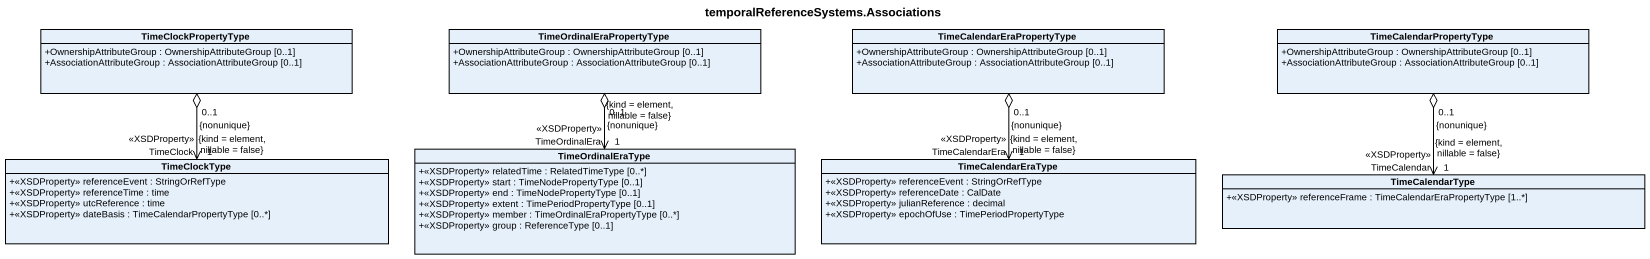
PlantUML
@startuml
title temporalReferenceSystems.Associations
hide circle
hide empty members
skinparam classAttributeIconSize 0
class TimeClockPropertyType {
  +OwnershipAttributeGroup : OwnershipAttributeGroup [0..1]
  +AssociationAttributeGroup : AssociationAttributeGroup [0..1]
}
class TimeOrdinalEraPropertyType {
  +OwnershipAttributeGroup : OwnershipAttributeGroup [0..1]
  +AssociationAttributeGroup : AssociationAttributeGroup [0..1]
}
class TimeCalendarEraPropertyType {
  +OwnershipAttributeGroup : OwnershipAttributeGroup [0..1]
  +AssociationAttributeGroup : AssociationAttributeGroup [0..1]
}
class TimeCalendarPropertyType {
  +OwnershipAttributeGroup : OwnershipAttributeGroup [0..1]
  +AssociationAttributeGroup : AssociationAttributeGroup [0..1]
}
class TimeOrdinalEraType {
  +<<XSDProperty>> relatedTime : RelatedTimeType [0..*]
  +<<XSDProperty>> start : TimeNodePropertyType [0..1]
  +<<XSDProperty>> end : TimeNodePropertyType [0..1]
  +<<XSDProperty>> extent : TimePeriodPropertyType [0..1]
  +<<XSDProperty>> member : TimeOrdinalEraPropertyType [0..*]
  +<<XSDProperty>> group : ReferenceType [0..1]
}
class TimeClockType {
  +<<XSDProperty>> referenceEvent : StringOrRefType
  +<<XSDProperty>> referenceTime : time
  +<<XSDProperty>> utcReference : time
  +<<XSDProperty>> dateBasis : TimeCalendarPropertyType [0..*]
}
class TimeCalendarEraType {
  +<<XSDProperty>> referenceEvent : StringOrRefType
  +<<XSDProperty>> referenceDate : CalDate
  +<<XSDProperty>> julianReference : decimal
  +<<XSDProperty>> epochOfUse : TimePeriodPropertyType
}
class TimeCalendarType {
  +<<XSDProperty>> referenceFrame : TimeCalendarEraPropertyType [1..*]
}
TimeClockPropertyType "0..1\n{nonunique}" o--> "TimeClock\n<<XSDProperty>>\n1\n{kind = element, nillable = false}" TimeClockType
TimeOrdinalEraPropertyType "0..1\n{nonunique}" o--> "TimeOrdinalEra\n<<XSDProperty>>\n1\n{kind = element, nillable = false}" TimeOrdinalEraType
TimeCalendarEraPropertyType "0..1\n{nonunique}" o--> "TimeCalendarEra\n<<XSDProperty>>\n1\n{kind = element, nillable = false}" TimeCalendarEraType
TimeCalendarPropertyType "0..1\n{nonunique}" o--> "TimeCalendar\n<<XSDProperty>>\n1\n{kind = element, nillable = false}" TimeCalendarType
@enduml
